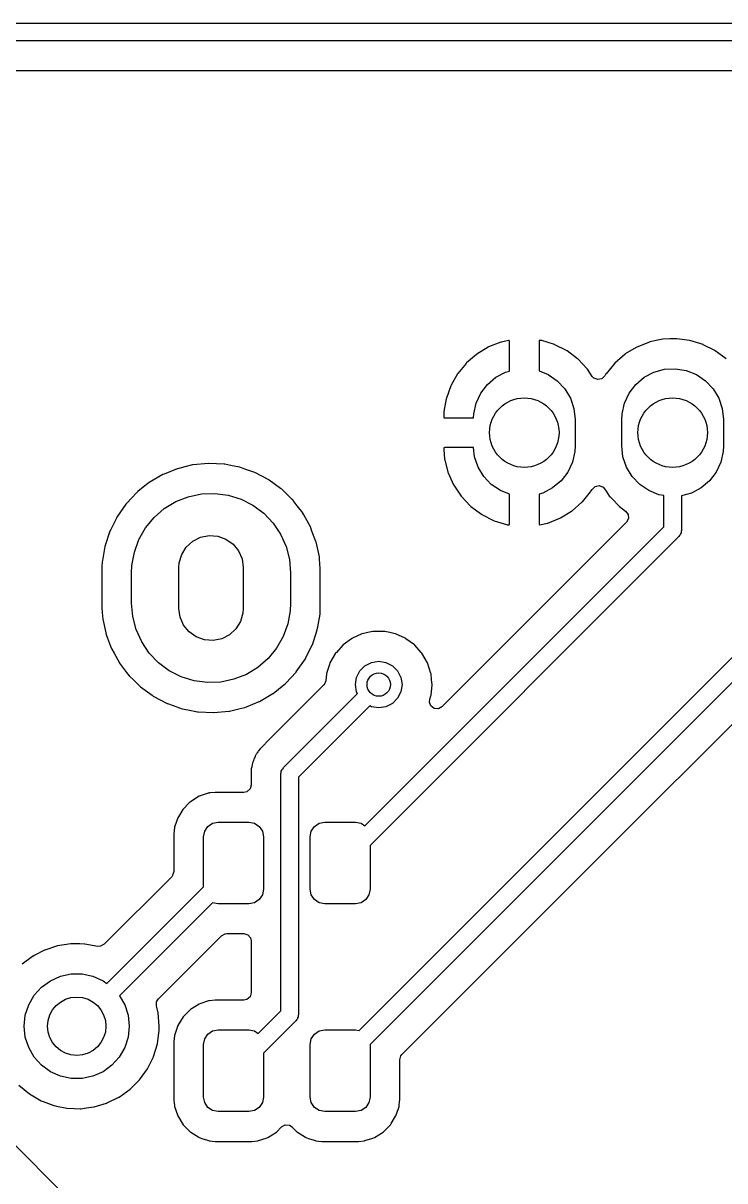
# Model space of a CAD drawing. Extents: x 51 to 243, y -135 to -54.
# Drawn here: x 211.13 to 223.14, y -73.77 to -53.95 of the extents above; entities that cross this region are included whole.
import ezdxf

# ---------------------------------------------------------------- set-up
doc = ezdxf.new("R2010")
doc.units = 0
doc.layers.add('BLACK', color=7, linetype='CONTINUOUS')

msp = doc.modelspace()

# ---------------------------------------------------------------- linework, layer by layer
at = {"layer": 'BLACK', "linetype": 'CONTINUOUS'}
for p, q in [((202.969, -53.952), (232.514, -53.952)), ((232.452, -54.252), (203.032, -54.252)), ((203.294, -54.7605), (232.189, -54.7605)), ((219.308, -59.4123), (219.1, -59.4943)), ((219.318, -59.4093), (219.308, -59.4123)), ((219.441, -59.3833), (219.318, -59.4093)), ((219.452, -59.3848), (219.441, -59.3833)), ((219.456, -59.3984), (219.452, -59.3848)), ((219.456, -59.9078), (219.456, -59.3984)), ((219.968, -59.3832), (219.964, -59.3963)), ((219.964, -59.3963), (219.964, -59.9051)), ((219.982, -59.381), (219.968, -59.3832)), ((220.002, -59.3836), (219.982, -59.381)), ((220.012, -59.3859), (220.002, -59.3836)), ((220.225, -59.452), (220.012, -59.3859)), ((221.852, -59.4099), (221.635, -59.4958)), ((221.858, -59.4088), (221.852, -59.4099)), ((222.027, -59.3733), (221.858, -59.4088)), ((221.858, -59.4088), (221.858, -59.4088)), ((222.081, -59.3618), (222.027, -59.3733)), ((222.201, -59.3573), (222.081, -59.3618)), ((222.31, -59.3533), (222.201, -59.3573)), ((222.315, -59.3531), (222.31, -59.3533)), ((222.31, -59.3533), (222.31, -59.3533)), ((222.32, -59.3538), (222.315, -59.3531)), ((222.542, -59.3831), (222.32, -59.3538)), ((222.32, -59.3538), (222.32, -59.3538)), ((222.547, -59.3838), (222.542, -59.3831)), ((222.542, -59.3831), (222.542, -59.3831)), ((222.77, -59.4532), (222.547, -59.3838)), ((218.891, -59.6211), (218.723, -59.7673)), ((218.9, -59.6148), (218.891, -59.6211)), ((219.091, -59.499), (218.9, -59.6148)), ((219.1, -59.4943), (219.091, -59.499)), ((220.235, -59.456), (220.225, -59.452)), ((220.434, -59.5572), (220.235, -59.456)), ((220.443, -59.5628), (220.434, -59.5572)), ((220.622, -59.696), (220.443, -59.5628)), ((221.435, -59.6172), (221.258, -59.7705)), ((221.439, -59.6144), (221.435, -59.6172)), ((221.623, -59.5032), (221.439, -59.6144)), ((221.439, -59.6144), (221.439, -59.6144)), ((221.635, -59.4958), (221.623, -59.5032)), ((222.775, -59.4556), (222.77, -59.4532)), ((222.974, -59.5568), (222.775, -59.4556)), ((222.775, -59.4556), (222.775, -59.4556)), ((222.979, -59.5592), (222.974, -59.5568)), ((222.974, -59.5568), (222.974, -59.5568)), ((223.167, -59.6988), (222.979, -59.5592)), ((218.715, -59.775), (218.574, -59.9475)), ((218.723, -59.7673), (218.715, -59.775)), ((220.63, -59.7031), (220.622, -59.696)), ((220.784, -59.8646), (220.63, -59.7031)), ((221.258, -59.7705), (221.11, -59.9514)), ((218.568, -59.9563), (218.457, -60.1503)), ((218.574, -59.9475), (218.568, -59.9563)), ((219.08, -60.135), (219.224, -60.0137)), ((219.224, -60.0137), (219.39, -59.9261)), ((219.39, -59.9261), (219.456, -59.9078)), ((219.964, -59.9051), (220.118, -59.9668)), ((220.118, -59.9668), (220.274, -60.0725)), ((220.791, -59.8728), (220.784, -59.8646)), ((220.874, -59.997), (220.791, -59.8728)), ((220.902, -60.0262), (220.874, -59.997)), ((220.968, -60.0522), (220.902, -60.0262)), ((221.088, -59.989), (221.037, -60.0383)), ((221.107, -59.956), (221.088, -59.989)), ((221.11, -59.9514), (221.107, -59.956)), ((221.107, -59.956), (221.107, -59.956)), ((221.62, -60.135), (221.764, -60.0137)), ((221.764, -60.0137), (221.93, -59.9261)), ((221.93, -59.9261), (222.111, -59.8762)), ((222.111, -59.8762), (222.299, -59.8664)), ((222.299, -59.8664), (222.484, -59.897)), ((222.484, -59.897), (222.658, -59.9668)), ((222.658, -59.9668), (222.814, -60.0725)), ((218.453, -60.1599), (218.377, -60.3697)), ((218.457, -60.1503), (218.453, -60.1599)), ((218.966, -60.2843), (219.08, -60.135)), ((220.274, -60.0725), (220.403, -60.209)), ((220.403, -60.209), (220.5, -60.3701)), ((221.037, -60.0383), (220.968, -60.0522)), ((221.506, -60.2843), (221.62, -60.135)), ((222.814, -60.0725), (222.943, -60.209)), ((222.943, -60.209), (223.04, -60.3701)), ((218.374, -60.38), (218.334, -60.6008)), ((218.377, -60.3697), (218.374, -60.38)), ((218.886, -60.4546), (218.966, -60.2843)), ((220.5, -60.3701), (220.56, -60.5482)), ((221.426, -60.4546), (221.506, -60.2843)), ((223.04, -60.3701), (223.1, -60.5482)), ((218.333, -60.609), (218.332, -60.6279)), ((218.332, -60.6279), (218.332, -60.6308)), ((218.332, -60.6308), (218.332, -60.6879)), ((218.334, -60.6008), (218.333, -60.609)), ((218.845, -60.638), (218.886, -60.4546)), ((220.56, -60.5482), (220.58, -60.735)), ((221.385, -60.638), (221.426, -60.4546)), ((223.1, -60.5482), (223.12, -60.735)), ((218.332, -60.6879), (218.336, -60.7031)), ((218.336, -60.7031), (218.338, -60.7043)), ((218.338, -60.7043), (218.346, -60.706)), ((218.346, -60.706), (218.842, -60.706)), ((218.842, -60.706), (218.845, -60.638)), ((220.58, -60.735), (220.58, -61.185)), ((221.38, -60.735), (221.385, -60.638)), ((221.38, -61.185), (221.38, -60.735)), ((223.12, -60.735), (223.12, -61.185)), ((218.334, -61.2199), (218.332, -61.2275)), ((218.335, -61.2185), (218.334, -61.2199)), ((218.35, -61.214), (218.335, -61.2185)), ((218.843, -61.214), (218.35, -61.214)), ((218.86, -61.3718), (218.843, -61.214)), ((220.58, -61.185), (220.575, -61.282)), ((221.4, -61.3718), (221.38, -61.185)), ((223.12, -61.185), (223.115, -61.282)), ((218.332, -61.2275), (218.332, -61.2411)), ((218.332, -61.2411), (218.332, -61.2464)), ((218.332, -61.2464), (218.346, -61.4127)), ((218.346, -61.4127), (218.348, -61.4232)), ((218.348, -61.4232), (218.404, -61.6392)), ((218.92, -61.5499), (218.86, -61.3718)), ((220.575, -61.282), (220.534, -61.4654)), ((221.46, -61.5499), (221.4, -61.3718)), ((223.115, -61.282), (223.074, -61.4654)), ((213.77, -61.5789), (213.547, -61.6692)), ((213.774, -61.5772), (213.77, -61.5789)), ((213.77, -61.5789), (213.77, -61.5789)), ((213.903, -61.5456), (213.774, -61.5772)), ((214.033, -61.5138), (213.903, -61.5456)), ((214.038, -61.5127), (214.033, -61.5138)), ((214.033, -61.5138), (214.033, -61.5138)), ((214.307, -61.487), (214.038, -61.5127)), ((214.312, -61.4872), (214.307, -61.487)), ((214.574, -61.5002), (214.312, -61.4872)), ((214.312, -61.4872), (214.312, -61.4872)), ((214.578, -61.5005), (214.574, -61.5002)), ((214.574, -61.5002), (214.574, -61.5002)), ((214.583, -61.5013), (214.578, -61.5005)), ((214.712, -61.5268), (214.583, -61.5013)), ((214.583, -61.5013), (214.583, -61.5013)), ((214.844, -61.5529), (214.712, -61.5268)), ((214.93, -61.5832), (214.844, -61.5529)), ((215.096, -61.6417), (214.93, -61.5832)), ((216.883, -71.1944), (226.46, -61.6179)), ((219.017, -61.711), (218.92, -61.5499)), ((220.534, -61.4654), (220.454, -61.6357)), ((221.557, -61.711), (221.46, -61.5499)), ((223.074, -61.4654), (222.994, -61.6357)), ((213.289, -61.816), (213.218, -61.8727)), ((213.523, -61.679), (213.289, -61.816)), ((213.547, -61.6692), (213.523, -61.679)), ((215.1, -61.6432), (215.096, -61.6417)), ((215.096, -61.6417), (215.096, -61.6417)), ((215.34, -61.7695), (215.1, -61.6432)), ((215.344, -61.7721), (215.34, -61.7695)), ((215.539, -61.9143), (215.344, -61.7721)), ((218.404, -61.6392), (218.408, -61.6492)), ((218.408, -61.6492), (218.499, -61.8527)), ((219.146, -61.8475), (219.017, -61.711)), ((220.34, -61.785), (220.196, -61.9063)), ((220.454, -61.6357), (220.34, -61.785)), ((221.686, -61.8475), (221.557, -61.711)), ((222.88, -61.785), (222.736, -61.9063)), ((222.994, -61.6357), (222.88, -61.785)), ((213.074, -61.9887), (212.909, -62.1654)), ((213.077, -61.9854), (213.074, -61.9887)), ((213.098, -61.9686), (213.077, -61.9854)), ((213.218, -61.8727), (213.098, -61.9686)), ((213.959, -62.0574), (214.184, -62.0101)), ((214.184, -62.0101), (214.414, -62.0015)), ((214.414, -62.0015), (214.642, -62.0317)), ((215.559, -61.929), (215.539, -61.9143)), ((215.624, -61.9927), (215.559, -61.929)), ((215.738, -62.1041), (215.624, -61.9927)), ((226.528, -61.9741), (217.071, -71.4313)), ((218.499, -61.8527), (218.505, -61.862)), ((218.505, -61.862), (218.629, -62.0472)), ((219.302, -61.9532), (219.146, -61.8475)), ((219.456, -62.0149), (219.302, -61.9532)), ((219.456, -62.5237), (219.456, -62.0149)), ((220.03, -61.9939), (219.964, -62.0122)), ((219.964, -62.0122), (219.964, -62.5216)), ((220.196, -61.9063), (220.03, -61.9939)), ((220.705, -62.145), (220.846, -61.9725)), ((220.846, -61.9725), (220.852, -61.9637)), ((220.852, -61.9637), (220.871, -61.931)), ((220.871, -61.931), (220.922, -61.8817)), ((220.922, -61.8817), (220.992, -61.8679)), ((220.992, -61.8679), (221.058, -61.8938)), ((221.058, -61.8938), (221.085, -61.923)), ((221.085, -61.923), (221.112, -61.9637)), ((221.112, -61.9637), (221.172, -62.0519)), ((221.842, -61.9532), (221.686, -61.8475)), ((222.016, -62.023), (221.842, -61.9532)), ((222.57, -61.9939), (222.4, -62.0408)), ((222.736, -61.9063), (222.57, -61.9939)), ((212.892, -62.1835), (212.737, -62.4063)), ((212.909, -62.1654), (212.892, -62.1835)), ((213.549, -62.2611), (213.745, -62.1418)), ((213.745, -62.1418), (213.959, -62.0574)), ((214.642, -62.0317), (214.862, -62.0999)), ((214.862, -62.0999), (215.067, -62.2041)), ((215.067, -62.2041), (215.251, -62.3414)), ((215.753, -62.1186), (215.738, -62.1041)), ((215.756, -62.1222), (215.753, -62.1186)), ((215.824, -62.2116), (215.756, -62.1222)), ((215.756, -62.1222), (215.756, -62.1222)), ((215.918, -62.3341), (215.824, -62.2116)), ((218.629, -62.0472), (218.636, -62.0554)), ((218.636, -62.0554), (218.79, -62.2169)), ((218.79, -62.2169), (218.798, -62.224)), ((220.529, -62.2989), (220.697, -62.1527)), ((220.697, -62.1527), (220.705, -62.145)), ((221.172, -62.0519), (221.175, -62.0558)), ((221.175, -62.0558), (221.175, -62.0558)), ((221.175, -62.0558), (221.213, -62.0954)), ((221.213, -62.0954), (221.333, -62.2212)), ((222.1, -62.0369), (222.016, -62.023)), ((222.1, -62.5724), (222.1, -62.0369)), ((222.4, -62.0408), (222.4, -62.6345)), ((212.735, -62.4104), (212.632, -62.6186)), ((212.737, -62.4063), (212.735, -62.4104)), ((212.735, -62.4104), (212.735, -62.4104)), ((213.229, -62.5897), (213.375, -62.4119)), ((213.375, -62.4119), (213.549, -62.2611)), ((215.251, -62.3414), (215.41, -62.5078)), ((215.92, -62.3381), (215.918, -62.3341)), ((215.937, -62.3686), (215.92, -62.3381)), ((215.92, -62.3381), (215.92, -62.3381)), ((216.049, -62.5712), (215.937, -62.3686)), ((218.798, -62.224), (218.977, -62.3572)), ((218.977, -62.3572), (218.986, -62.3628)), ((218.986, -62.3628), (219.185, -62.464)), ((220.329, -62.421), (220.52, -62.3052)), ((220.52, -62.3052), (220.529, -62.2989)), ((221.333, -62.2212), (221.338, -62.2244)), ((221.338, -62.2244), (221.445, -62.3042)), ((221.445, -62.3042), (221.488, -62.361)), ((221.488, -62.361), (221.493, -62.4318)), ((213.115, -62.7895), (213.229, -62.5897)), ((215.41, -62.5078), (215.538, -62.6986)), ((216.051, -62.5755), (216.049, -62.5712)), ((216.077, -62.645), (216.051, -62.5755)), ((216.051, -62.5755), (216.051, -62.5755)), ((216.983, -67.6894), (222.1, -62.5724)), ((221.459, -62.4944), (218.302, -65.6511)), ((219.185, -62.464), (219.195, -62.468)), ((219.195, -62.468), (219.408, -62.5341)), ((219.408, -62.5341), (219.418, -62.5364)), ((219.418, -62.5364), (219.438, -62.539)), ((219.438, -62.539), (219.452, -62.5368)), ((219.452, -62.5368), (219.456, -62.5237)), ((219.964, -62.5216), (219.968, -62.5352)), ((219.968, -62.5352), (219.979, -62.5367)), ((219.979, -62.5367), (220.102, -62.5107)), ((220.102, -62.5107), (220.112, -62.5077)), ((220.112, -62.5077), (220.32, -62.4257)), ((220.32, -62.4257), (220.329, -62.421)), ((221.493, -62.4318), (221.459, -62.4944)), ((212.617, -62.6491), (212.532, -62.9068)), ((212.632, -62.6186), (212.617, -62.6491)), ((213.037, -63.0057), (213.115, -62.7895)), ((214.036, -62.8184), (214.169, -62.7506)), ((214.169, -62.7506), (214.315, -62.7211)), ((214.315, -62.7211), (214.464, -62.732)), ((214.464, -62.732), (214.605, -62.7826)), ((214.605, -62.7826), (214.727, -62.8691)), ((215.538, -62.6986), (215.633, -62.9083)), ((216.145, -62.8248), (216.077, -62.645)), ((222.356, -62.7406), (217.071, -68.0256)), ((222.366, -62.7235), (222.356, -62.7406)), ((222.38, -62.7095), (222.366, -62.7235)), ((222.385, -62.6904), (222.38, -62.7095)), ((222.395, -62.6733), (222.385, -62.6904)), ((222.4, -62.6345), (222.395, -62.6536)), ((222.395, -62.6536), (222.395, -62.6733)), ((212.531, -62.9113), (212.49, -63.1502)), ((212.532, -62.9068), (212.531, -62.9113)), ((212.531, -62.9113), (212.531, -62.9113)), ((212.996, -63.232), (213.037, -63.0057)), ((213.848, -63.0463), (213.926, -62.9194)), ((213.926, -62.9194), (214.036, -62.8184)), ((214.727, -62.8691), (214.82, -62.9851)), ((214.82, -62.9851), (214.88, -63.1221)), ((215.633, -62.9083), (215.691, -63.1309)), ((216.146, -62.8292), (216.145, -62.8248)), ((216.203, -63.084), (216.146, -62.8292)), ((216.146, -62.8292), (216.146, -62.8292)), ((212.486, -63.1778), (212.482, -63.244)), ((212.49, -63.1502), (212.486, -63.1739)), ((212.486, -63.1739), (212.486, -63.1778)), ((213.8, -63.27), (213.806, -63.1897)), ((213.806, -63.1897), (213.848, -63.0463)), ((214.88, -63.1221), (214.9, -63.27)), ((215.691, -63.1309), (215.71, -63.36)), ((216.204, -63.0895), (216.203, -63.084)), ((216.206, -63.125), (216.204, -63.0895)), ((216.218, -63.2854), (216.206, -63.125)), ((212.482, -63.244), (212.481, -63.2596)), ((212.481, -63.2596), (212.481, -63.9489)), ((212.99, -63.36), (212.996, -63.232)), ((212.99, -63.88), (212.99, -63.36)), ((213.8, -63.97), (213.8, -63.27)), ((214.9, -63.27), (214.9, -63.97)), ((215.71, -63.36), (215.71, -63.88)), ((216.218, -63.2911), (216.218, -63.2854)), ((216.218, -63.9804), (216.218, -63.2911)), ((221.067, -68.1538), (225.767, -63.4538)), ((212.481, -63.9489), (212.482, -63.9512)), ((212.482, -63.9512), (212.488, -64.041)), ((212.482, -63.9512), (212.482, -63.9512)), ((213.009, -64.1091), (212.99, -63.88)), ((213.82, -64.1179), (213.8, -63.97)), ((214.9, -63.97), (214.894, -64.0503)), ((215.71, -63.88), (215.704, -64.008)), ((216.214, -64.0661), (216.218, -63.9804)), ((212.488, -64.041), (212.496, -64.1505)), ((212.496, -64.1505), (212.497, -64.1549)), ((212.497, -64.1549), (212.497, -64.1549)), ((212.497, -64.1549), (212.549, -64.388)), ((213.067, -64.3317), (213.009, -64.1091)), ((213.88, -64.2549), (213.82, -64.1179)), ((214.852, -64.1937), (214.774, -64.3206)), ((214.894, -64.0503), (214.852, -64.1937)), ((215.704, -64.008), (215.663, -64.2343)), ((216.176, -64.2853), (216.214, -64.0699)), ((216.214, -64.0698), (216.214, -64.0661)), ((216.214, -64.0699), (216.214, -64.0698)), ((212.549, -64.388), (212.555, -64.4152)), ((213.162, -64.5414), (213.067, -64.3317)), ((213.973, -64.3709), (213.88, -64.2549)), ((214.095, -64.4574), (213.973, -64.3709)), ((214.774, -64.3206), (214.664, -64.4216)), ((215.663, -64.2343), (215.585, -64.4505)), ((216.083, -64.5909), (216.168, -64.3332)), ((216.168, -64.3332), (216.176, -64.2853)), ((217.03, -64.384), (216.937, -64.4038)), ((217.117, -64.3655), (217.03, -64.384)), ((217.124, -64.3641), (217.117, -64.3655)), ((217.117, -64.3655), (217.117, -64.3655)), ((217.315, -64.3641), (217.124, -64.3641)), ((217.321, -64.3655), (217.315, -64.3641)), ((217.408, -64.384), (217.321, -64.3655)), ((217.321, -64.3655), (217.321, -64.3655)), ((217.502, -64.4038), (217.408, -64.384)), ((212.555, -64.4152), (212.579, -64.4792)), ((212.579, -64.4792), (212.63, -64.6142)), ((213.29, -64.7322), (213.162, -64.5414)), ((214.236, -64.508), (214.095, -64.4574)), ((214.385, -64.5189), (214.236, -64.508)), ((214.531, -64.4894), (214.385, -64.5189)), ((214.664, -64.4216), (214.531, -64.4894)), ((215.585, -64.4505), (215.471, -64.6503)), ((216.081, -64.595), (216.083, -64.5909)), ((216.608, -64.5938), (216.604, -64.5987)), ((216.753, -64.4883), (216.608, -64.5938)), ((216.757, -64.4854), (216.753, -64.4883)), ((216.763, -64.4815), (216.757, -64.4854)), ((216.757, -64.4854), (216.757, -64.4854)), ((216.769, -64.4788), (216.763, -64.4815)), ((216.931, -64.4065), (216.769, -64.4788)), ((216.769, -64.4788), (216.769, -64.4788)), ((216.937, -64.4038), (216.931, -64.4065)), ((216.931, -64.4065), (216.931, -64.4065)), ((217.508, -64.4065), (217.502, -64.4038)), ((217.67, -64.4788), (217.508, -64.4065)), ((217.508, -64.4065), (217.508, -64.4065)), ((217.676, -64.4815), (217.67, -64.4788)), ((217.67, -64.4788), (217.67, -64.4788)), ((217.681, -64.4854), (217.676, -64.4815)), ((217.685, -64.4883), (217.681, -64.4854)), ((217.681, -64.4854), (217.681, -64.4854)), ((217.831, -64.5938), (217.685, -64.4883)), ((217.835, -64.5987), (217.831, -64.5938)), ((212.63, -64.6142), (212.651, -64.6688)), ((212.651, -64.6688), (212.688, -64.7357)), ((212.688, -64.7357), (212.78, -64.9011)), ((213.449, -64.8986), (213.29, -64.7322)), ((215.471, -64.6503), (215.325, -64.8281)), ((215.971, -64.8158), (216.081, -64.595)), ((216.081, -64.595), (216.081, -64.595)), ((216.48, -64.7357), (216.385, -64.9011)), ((216.494, -64.7209), (216.48, -64.7357)), ((216.604, -64.5987), (216.494, -64.7209)), ((216.604, -64.5987), (216.604, -64.5987)), ((217.945, -64.7209), (217.835, -64.5987)), ((217.835, -64.5987), (217.835, -64.5987)), ((217.958, -64.7357), (217.945, -64.7209)), ((218.054, -64.9011), (217.958, -64.7357)), ((212.78, -64.9011), (212.782, -64.9059)), ((212.782, -64.9059), (212.8, -64.9291)), ((212.8, -64.9291), (212.903, -65.0642)), ((213.633, -65.0359), (213.449, -64.8986)), ((215.151, -64.9789), (214.955, -65.0982)), ((215.325, -64.8281), (215.151, -64.9789)), ((215.808, -65.0565), (215.963, -64.8337)), ((215.963, -64.8337), (215.971, -64.8158)), ((216.376, -64.9266), (216.332, -65.0642)), ((216.385, -64.9011), (216.376, -64.9266)), ((216.896, -65.0375), (216.984, -64.949)), ((216.984, -64.949), (217.096, -64.8922)), ((217.096, -64.8922), (217.219, -64.8726)), ((217.219, -64.8726), (217.343, -64.8922)), ((217.343, -64.8922), (217.454, -64.949)), ((217.454, -64.949), (217.543, -65.0375)), ((218.113, -65.0827), (218.054, -64.9011)), ((212.903, -65.0642), (212.947, -65.1214)), ((212.947, -65.1214), (212.95, -65.1246)), ((212.95, -65.1246), (212.95, -65.1246)), ((212.95, -65.1246), (213.025, -65.1978)), ((213.838, -65.1401), (213.633, -65.0359)), ((214.058, -65.2083), (213.838, -65.1401)), ((214.741, -65.1826), (214.516, -65.2299)), ((214.955, -65.0982), (214.741, -65.1826)), ((215.627, -65.2505), (215.805, -65.0598)), ((215.805, -65.0598), (215.808, -65.0565)), ((215.805, -65.0598), (215.805, -65.0598)), ((216.325, -65.0893), (216.313, -65.2084)), ((216.326, -65.0827), (216.325, -65.0893)), ((216.325, -65.0893), (216.325, -65.0893)), ((216.332, -65.0642), (216.326, -65.0827)), ((216.819, -65.2726), (216.839, -65.149)), ((216.839, -65.149), (216.896, -65.0375)), ((217.543, -65.0375), (217.6, -65.149)), ((217.6, -65.149), (217.619, -65.2726)), ((218.114, -65.0893), (218.113, -65.0827)), ((218.124, -65.1914), (218.114, -65.0893)), ((218.114, -65.0893), (218.114, -65.0893)), ((213.025, -65.1978), (213.141, -65.311)), ((213.141, -65.311), (213.144, -65.3137)), ((213.144, -65.3137), (213.144, -65.3137)), ((213.144, -65.3137), (213.34, -65.456)), ((214.286, -65.2385), (214.058, -65.2083)), ((214.516, -65.2299), (214.286, -65.2385)), ((216.276, -65.2843), (215.289, -66.2718)), ((215.411, -65.424), (215.596, -65.2763)), ((215.596, -65.2763), (215.619, -65.2575)), ((215.619, -65.2575), (215.623, -65.2546)), ((215.619, -65.2575), (215.619, -65.2575)), ((215.623, -65.2546), (215.627, -65.2505)), ((216.286, -65.2741), (216.276, -65.2843)), ((216.313, -65.2084), (216.286, -65.2741)), ((216.839, -65.3962), (216.819, -65.2726)), ((217.619, -65.2726), (217.6, -65.3962)), ((218.114, -65.4551), (218.132, -65.2792)), ((218.133, -65.2726), (218.124, -65.1914)), ((218.132, -65.2792), (218.133, -65.2726)), ((213.34, -65.456), (213.36, -65.4705)), ((213.36, -65.4705), (213.6, -65.5968)), ((214.955, -65.6511), (215.173, -65.5627)), ((215.173, -65.5627), (215.177, -65.561)), ((215.173, -65.5627), (215.173, -65.5627)), ((215.177, -65.561), (215.405, -65.4279)), ((215.405, -65.4279), (215.407, -65.4263)), ((215.407, -65.4263), (215.411, -65.424)), ((215.407, -65.4263), (215.407, -65.4263)), ((215.59, -66.6894), (216.854, -65.4258)), ((216.854, -65.4258), (216.839, -65.3962)), ((217.543, -65.5077), (217.454, -65.5962)), ((217.6, -65.3962), (217.543, -65.5077)), ((218.087, -65.571), (218.093, -65.5231)), ((218.112, -65.6375), (218.087, -65.571)), ((218.093, -65.5231), (218.094, -65.5212)), ((218.094, -65.5212), (218.113, -65.4625)), ((218.113, -65.4625), (218.114, -65.4551)), ((213.6, -65.5968), (213.604, -65.5983)), ((213.604, -65.5983), (213.604, -65.5983)), ((213.604, -65.5983), (213.701, -65.6324)), ((213.701, -65.6324), (213.856, -65.6871)), ((213.856, -65.6871), (213.954, -65.7064)), ((213.954, -65.7064), (214.117, -65.7387)), ((214.117, -65.7387), (214.117, -65.7387)), ((214.117, -65.7387), (214.122, -65.7395)), ((214.122, -65.7395), (214.126, -65.7398)), ((214.126, -65.7398), (214.126, -65.7398)), ((214.126, -65.7398), (214.388, -65.7528)), ((214.388, -65.7528), (214.388, -65.7528)), ((214.388, -65.7528), (214.393, -65.753)), ((214.393, -65.753), (214.662, -65.7273)), ((214.662, -65.7273), (214.667, -65.7262)), ((214.667, -65.7262), (214.827, -65.6871)), ((214.667, -65.7262), (214.667, -65.7262)), ((214.827, -65.6871), (214.926, -65.6628)), ((214.926, -65.6628), (214.955, -65.6511)), ((217.066, -65.638), (215.846, -66.8576)), ((217.096, -65.653), (217.066, -65.638)), ((217.219, -65.6726), (217.096, -65.653)), ((217.343, -65.653), (217.219, -65.6726)), ((217.454, -65.5962), (217.343, -65.653)), ((218.169, -65.6801), (218.112, -65.6375)), ((218.24, -65.6851), (218.169, -65.6801)), ((218.302, -65.6511), (218.24, -65.6851)), ((215.191, -66.3717), (215.16, -66.4053)), ((215.199, -66.3626), (215.191, -66.3717)), ((215.202, -66.3591), (215.199, -66.3626)), ((215.222, -66.3386), (215.202, -66.3591)), ((215.225, -66.3357), (215.222, -66.3386)), ((215.268, -66.2898), (215.225, -66.3357)), ((215.273, -66.2841), (215.268, -66.2898)), ((215.268, -66.2898), (215.268, -66.2898)), ((215.28, -66.2798), (215.273, -66.2841)), ((215.289, -66.2718), (215.28, -66.2798)), ((215.28, -66.2798), (215.28, -66.2798)), ((215.074, -66.5719), (215.068, -66.5906)), ((215.079, -66.5511), (215.074, -66.5719)), ((215.102, -66.5107), (215.079, -66.5511)), ((215.107, -66.5), (215.102, -66.5107)), ((215.122, -66.4649), (215.107, -66.5)), ((215.125, -66.4576), (215.122, -66.4649)), ((215.122, -66.4649), (215.122, -66.4649)), ((215.134, -66.446), (215.125, -66.4576)), ((215.138, -66.4407), (215.134, -66.446)), ((215.149, -66.4241), (215.138, -66.4407)), ((215.156, -66.4123), (215.149, -66.4241)), ((215.16, -66.4053), (215.156, -66.4123)), ((215.156, -66.4123), (215.156, -66.4123)), ((215.036, -66.7534), (215.033, -66.7746)), ((215.038, -66.7337), (215.036, -66.7534)), ((215.045, -66.6832), (215.038, -66.7123)), ((215.038, -66.7123), (215.038, -66.7337)), ((215.049, -66.6675), (215.045, -66.6832)), ((215.052, -66.6559), (215.049, -66.6675)), ((215.053, -66.6466), (215.052, -66.6559)), ((215.059, -66.6103), (215.053, -66.6466)), ((215.068, -66.5906), (215.059, -66.6103)), ((215.552, -66.7567), (215.561, -66.7395)), ((215.552, -66.7764), (215.552, -66.7567)), ((215.561, -66.7395), (215.567, -66.7205)), ((215.567, -66.7205), (215.581, -66.7065)), ((215.581, -66.7065), (215.59, -66.6894)), ((215.033, -66.7746), (215.036, -66.8041)), ((215.036, -66.8041), (215.037, -66.8206)), ((215.037, -66.8206), (215.038, -66.8325)), ((215.038, -66.8325), (215.038, -66.9915)), ((215.546, -66.7955), (215.552, -66.7764)), ((215.546, -70.8569), (215.546, -66.7955)), ((215.846, -66.8576), (215.846, -70.919)), ((214.301, -67.1332), (214.147, -67.1844)), ((214.308, -67.1307), (214.301, -67.1332)), ((214.315, -67.1285), (214.308, -67.1307)), ((214.308, -67.1307), (214.308, -67.1307)), ((214.322, -67.1278), (214.315, -67.1285)), ((214.417, -67.1178), (214.322, -67.1278)), ((214.322, -67.1278), (214.322, -67.1278)), ((214.421, -67.1175), (214.417, -67.1178)), ((214.417, -67.1178), (214.417, -67.1178)), ((214.912, -67.1175), (214.421, -67.1175)), ((214.964, -67.1061), (214.912, -67.1175)), ((215.018, -67.0596), (214.964, -67.1061)), ((215.038, -66.9915), (215.018, -67.0596)), ((213.975, -67.2992), (213.872, -67.4027)), ((213.991, -67.2827), (213.975, -67.2992)), ((213.997, -67.2775), (213.991, -67.2827)), ((214.147, -67.1844), (213.997, -67.2775)), ((213.779, -67.5533), (213.759, -67.6133)), ((213.79, -67.5345), (213.779, -67.5533)), ((213.868, -67.4089), (213.79, -67.5345)), ((213.872, -67.4027), (213.868, -67.4089)), ((213.868, -67.4089), (213.868, -67.4089)), ((213.723, -67.7211), (213.712, -67.8256)), ((213.725, -67.7143), (213.723, -67.7211)), ((213.759, -67.6133), (213.725, -67.7143)), ((214.24, -67.7803), (214.294, -67.6992)), ((214.294, -67.6992), (214.375, -67.645)), ((214.375, -67.645), (214.471, -67.626)), ((214.471, -67.626), (214.996, -67.626)), ((214.996, -67.626), (215.092, -67.645)), ((215.092, -67.645), (215.173, -67.6992)), ((215.173, -67.6992), (215.227, -67.7803)), ((216.065, -67.7803), (216.119, -67.6992)), ((216.119, -67.6992), (216.2, -67.645)), ((216.2, -67.645), (216.296, -67.626)), ((216.296, -67.626), (216.821, -67.626)), ((216.821, -67.626), (216.917, -67.645)), ((216.917, -67.645), (216.983, -67.6894)), ((213.712, -67.8256), (213.712, -68.474)), ((214.221, -67.876), (214.24, -67.7803)), ((214.221, -68.7369), (214.221, -67.876)), ((215.227, -67.7803), (215.246, -67.876)), ((215.246, -67.876), (215.246, -68.776)), ((216.046, -67.876), (216.065, -67.7803)), ((216.046, -68.776), (216.046, -67.876)), ((217.071, -68.0256), (217.071, -68.776)), ((217.616, -71.6049), (221.067, -68.1538)), ((213.692, -68.5422), (213.676, -68.5631)), ((213.712, -68.474), (213.692, -68.5422)), ((213.676, -68.5631), (212.52, -69.7183)), ((212.568, -70.3899), (214.221, -68.7369)), ((215.173, -68.9528), (215.092, -69.007)), ((215.227, -68.8717), (215.173, -68.9528)), ((215.246, -68.776), (215.227, -68.8717)), ((216.065, -68.8717), (216.046, -68.776)), ((216.119, -68.9528), (216.065, -68.8717)), ((216.2, -69.007), (216.119, -68.9528)), ((216.998, -68.9528), (216.917, -69.007)), ((217.052, -68.8717), (216.998, -68.9528)), ((217.071, -68.776), (217.052, -68.8717)), ((214.375, -69.0069), (212.783, -70.5992)), ((214.375, -69.007), (214.375, -69.0069)), ((214.471, -69.026), (214.375, -69.007)), ((214.996, -69.026), (214.471, -69.026)), ((215.092, -69.007), (214.996, -69.026)), ((216.296, -69.026), (216.2, -69.007)), ((216.821, -69.026), (216.296, -69.026)), ((216.917, -69.007), (216.821, -69.026)), ((214.53, -69.5714), (214.592, -69.5374)), ((214.592, -69.5374), (214.619, -69.5345)), ((214.619, -69.5345), (214.912, -69.5345)), ((214.912, -69.5345), (214.98, -69.5545)), ((211.722, -69.7451), (211.502, -69.8171)), ((211.951, -69.7101), (211.722, -69.7451)), ((211.957, -69.7102), (211.951, -69.7101)), ((212.106, -69.712), (211.957, -69.7102)), ((211.957, -69.7102), (211.957, -69.7102)), ((212.183, -69.7129), (212.106, -69.712)), ((212.188, -69.7138), (212.183, -69.7129)), ((212.188, -69.7139), (212.188, -69.7138)), ((212.409, -69.7532), (212.188, -69.7139)), ((212.52, -69.7183), (212.458, -69.7523)), ((213.448, -70.653), (214.53, -69.5714)), ((214.98, -69.5545), (215.027, -69.6082)), ((215.027, -69.6082), (215.038, -69.6605)), ((215.038, -69.6605), (215.038, -70.5475)), ((211.293, -69.9272), (211.116, -70.06)), ((211.297, -69.9241), (211.293, -69.9272)), ((211.293, -69.9272), (211.293, -69.9272)), ((211.324, -69.9101), (211.297, -69.9241)), ((211.498, -69.8195), (211.324, -69.9101)), ((211.502, -69.8171), (211.498, -69.8195)), ((211.498, -69.8195), (211.498, -69.8195)), ((212.458, -69.7523), (212.409, -69.7532)), ((211.448, -70.4512), (211.6, -70.3406)), ((211.6, -70.3406), (211.772, -70.264)), ((211.772, -70.264), (211.956, -70.2249)), ((211.956, -70.2249), (212.144, -70.2249)), ((212.144, -70.2249), (212.328, -70.264)), ((212.328, -70.264), (212.5, -70.3406)), ((212.5, -70.3406), (212.568, -70.3899)), ((211.322, -70.591), (211.448, -70.4512)), ((211.228, -70.7539), (211.322, -70.591)), ((212.783, -70.5992), (212.872, -70.7539)), ((213.415, -70.7728), (213.418, -70.7019)), ((213.418, -70.7019), (213.448, -70.653)), ((214.176, -70.7307), (214.147, -70.7404)), ((214.308, -70.6867), (214.176, -70.7307)), ((214.315, -70.6845), (214.308, -70.6867)), ((214.308, -70.6867), (214.308, -70.6867)), ((214.322, -70.6838), (214.315, -70.6845)), ((214.417, -70.6738), (214.322, -70.6838)), ((214.322, -70.6838), (214.322, -70.6838)), ((214.421, -70.6735), (214.417, -70.6738)), ((214.417, -70.6738), (214.417, -70.6738)), ((214.912, -70.6735), (214.421, -70.6735)), ((214.964, -70.6621), (214.912, -70.6735)), ((215.018, -70.6156), (214.964, -70.6621)), ((215.038, -70.5475), (215.018, -70.6156)), ((211.15, -71.12), (211.17, -70.9329)), ((211.17, -70.9329), (211.228, -70.7539)), ((212.872, -70.7539), (212.93, -70.9329)), ((212.93, -70.9329), (212.95, -71.12)), ((213.444, -70.8892), (213.415, -70.7728)), ((213.463, -71.12), (213.444, -70.8892)), ((213.997, -70.8335), (213.872, -70.9587)), ((214.147, -70.7404), (213.997, -70.8335)), ((215.158, -71.2454), (215.546, -70.8569)), ((215.846, -70.919), (215.841, -70.9381)), ((211.17, -71.3071), (211.15, -71.12)), ((212.95, -71.12), (212.93, -71.3071)), ((213.462, -71.189), (213.463, -71.12)), ((213.779, -71.1093), (213.723, -71.2771)), ((213.872, -70.9587), (213.779, -71.1093)), ((215.803, -71.0251), (215.246, -71.5816)), ((215.812, -71.008), (215.803, -71.0251)), ((215.826, -70.994), (215.812, -71.008)), ((215.831, -70.9749), (215.826, -70.994)), ((215.841, -70.9578), (215.831, -70.9749)), ((215.841, -70.9381), (215.841, -70.9578)), ((211.228, -71.4861), (211.17, -71.3071)), ((212.93, -71.3071), (212.872, -71.4861)), ((213.431, -71.4187), (213.462, -71.189)), ((213.723, -71.2771), (213.712, -71.3816)), ((214.24, -71.3363), (214.294, -71.2552)), ((214.294, -71.2552), (214.375, -71.201)), ((214.375, -71.201), (214.471, -71.182)), ((214.471, -71.182), (214.996, -71.182)), ((214.996, -71.182), (215.092, -71.201)), ((215.092, -71.201), (215.158, -71.2454)), ((216.065, -71.3363), (216.119, -71.2552)), ((216.119, -71.2552), (216.2, -71.201)), ((216.2, -71.201), (216.296, -71.182)), ((216.296, -71.182), (216.821, -71.182)), ((216.821, -71.182), (216.883, -71.1944)), ((211.322, -71.649), (211.228, -71.4861)), ((212.872, -71.4861), (212.778, -71.649)), ((213.364, -71.6403), (213.431, -71.4187)), ((213.712, -71.3816), (213.712, -72.3824)), ((214.221, -71.432), (214.24, -71.3363)), ((214.221, -72.332), (214.221, -71.432)), ((216.046, -71.432), (216.065, -71.3363)), ((216.046, -72.332), (216.046, -71.432)), ((217.071, -71.4313), (217.071, -71.432)), ((217.071, -71.432), (217.071, -72.332)), ((211.448, -71.7888), (211.322, -71.649)), ((212.778, -71.649), (212.652, -71.7888)), ((213.267, -71.8368), (213.362, -71.6449)), ((213.362, -71.6449), (213.364, -71.6403)), ((213.362, -71.6449), (213.362, -71.6449)), ((215.246, -71.5816), (215.246, -72.332)), ((217.579, -71.694), (217.6, -71.6258)), ((217.579, -72.3824), (217.579, -71.694)), ((217.6, -71.6258), (217.616, -71.6049)), ((211.6, -71.8994), (211.448, -71.7888)), ((211.772, -71.976), (211.6, -71.8994)), ((212.5, -71.8994), (212.328, -71.976)), ((212.652, -71.7888), (212.5, -71.8994)), ((213.126, -72.036), (213.261, -71.8479)), ((213.261, -71.8479), (213.267, -71.8368)), ((211.956, -72.0151), (211.772, -71.976)), ((212.144, -72.0151), (211.956, -72.0151)), ((212.328, -71.976), (212.144, -72.0151)), ((212.962, -72.1995), (213.126, -72.036)), ((211.061, -72.1298), (211.239, -72.2777)), ((211.239, -72.2777), (211.439, -72.3946)), ((212.774, -72.334), (212.962, -72.1995)), ((213.037, -75.2002), (210.319, -72.4819)), ((211.439, -72.3946), (211.444, -72.3964)), ((211.444, -72.3964), (211.444, -72.3964)), ((211.444, -72.3964), (211.476, -72.4088)), ((211.476, -72.4088), (211.656, -72.4772)), ((211.656, -72.4772), (211.661, -72.4782)), ((211.661, -72.4782), (211.661, -72.4782)), ((211.661, -72.4782), (211.703, -72.4869)), ((211.703, -72.4869), (211.883, -72.5234)), ((212.119, -72.5312), (212.219, -72.5185)), ((212.219, -72.5185), (212.344, -72.5024)), ((212.344, -72.5024), (212.349, -72.501)), ((212.349, -72.501), (212.561, -72.4374)), ((212.349, -72.501), (212.349, -72.501)), ((212.561, -72.4374), (212.566, -72.4359)), ((212.566, -72.4359), (212.57, -72.4336)), ((212.57, -72.4336), (212.769, -72.3363)), ((212.769, -72.3363), (212.774, -72.334)), ((212.769, -72.3363), (212.769, -72.3363)), ((213.712, -72.3824), (213.713, -72.3856)), ((213.713, -72.3856), (213.713, -72.3856)), ((213.713, -72.3856), (213.722, -72.478)), ((213.722, -72.478), (213.723, -72.4882)), ((213.723, -72.4882), (213.726, -72.4947)), ((213.726, -72.4947), (213.726, -72.4947)), ((213.726, -72.4947), (213.746, -72.5553)), ((214.24, -72.4277), (214.221, -72.332)), ((214.294, -72.5088), (214.24, -72.4277)), ((214.375, -72.563), (214.294, -72.5088)), ((215.173, -72.5088), (215.092, -72.563)), ((215.227, -72.4277), (215.173, -72.5088)), ((215.246, -72.332), (215.227, -72.4277)), ((216.065, -72.4277), (216.046, -72.332)), ((216.119, -72.5088), (216.065, -72.4277)), ((216.2, -72.563), (216.119, -72.5088)), ((216.998, -72.5088), (216.917, -72.563)), ((217.052, -72.4277), (216.998, -72.5088)), ((217.071, -72.332), (217.052, -72.4277)), ((217.555, -72.5276), (217.567, -72.4934)), ((217.567, -72.4934), (217.569, -72.4869)), ((217.567, -72.4934), (217.567, -72.4934)), ((217.569, -72.4869), (217.57, -72.4782)), ((217.57, -72.4782), (217.577, -72.4088)), ((217.577, -72.4088), (217.579, -72.3824)), ((211.883, -72.5234), (212.013, -72.5282)), ((212.013, -72.5282), (212.109, -72.5317)), ((212.109, -72.5317), (212.109, -72.5317)), ((212.109, -72.5317), (212.114, -72.5319)), ((212.114, -72.5319), (212.119, -72.5312)), ((212.119, -72.5312), (212.119, -72.5312)), ((213.746, -72.5553), (213.779, -72.6559)), ((213.779, -72.6559), (213.873, -72.8063)), ((214.471, -72.582), (214.375, -72.563)), ((214.996, -72.582), (214.471, -72.582)), ((215.092, -72.563), (214.996, -72.582)), ((216.296, -72.582), (216.2, -72.563)), ((216.821, -72.582), (216.296, -72.582)), ((216.917, -72.563), (216.821, -72.582)), ((217.432, -72.7867), (217.509, -72.661)), ((217.509, -72.661), (217.513, -72.6547)), ((217.509, -72.661), (217.509, -72.661)), ((217.513, -72.6547), (217.555, -72.5276)), ((213.873, -72.8063), (213.998, -72.9313)), ((215.47, -72.9305), (215.557, -72.8439)), ((215.557, -72.8439), (215.619, -72.8098)), ((215.619, -72.8098), (215.69, -72.8148)), ((215.69, -72.8148), (215.735, -72.8437)), ((215.735, -72.8437), (215.746, -72.8552)), ((215.746, -72.8552), (215.823, -72.9313)), ((217.295, -72.9305), (217.42, -72.8053)), ((217.42, -72.8053), (217.432, -72.7867)), ((213.998, -72.9313), (214.004, -72.9351)), ((214.004, -72.9351), (214.004, -72.9351)), ((214.004, -72.9351), (214.141, -73.0197)), ((214.141, -73.0197), (214.148, -73.0241)), ((214.148, -73.0241), (214.21, -73.0445)), ((214.21, -73.0445), (214.31, -73.0776)), ((214.31, -73.0776), (214.31, -73.0776)), ((214.31, -73.0776), (214.316, -73.0798)), ((214.316, -73.0798), (214.323, -73.0805)), ((214.323, -73.0805), (214.323, -73.0805)), ((214.323, -73.0805), (214.366, -73.0849)), ((214.366, -73.0849), (214.421, -73.0905)), ((214.421, -73.0905), (215.046, -73.0905)), ((215.046, -73.0905), (215.05, -73.0902)), ((215.05, -73.0902), (215.145, -73.0802)), ((215.05, -73.0902), (215.05, -73.0902)), ((215.145, -73.0802), (215.152, -73.0795)), ((215.145, -73.0802), (215.145, -73.0802)), ((215.152, -73.0795), (215.159, -73.0773)), ((215.159, -73.0773), (215.291, -73.0333)), ((215.159, -73.0773), (215.159, -73.0773)), ((215.291, -73.0333), (215.32, -73.0236)), ((215.32, -73.0236), (215.47, -72.9305)), ((215.823, -72.9313), (215.829, -72.9351)), ((215.829, -72.9351), (215.829, -72.9351)), ((215.829, -72.9351), (215.966, -73.0197)), ((215.966, -73.0197), (215.973, -73.0241)), ((215.973, -73.0241), (216.035, -73.0445)), ((216.035, -73.0445), (216.135, -73.0776)), ((216.135, -73.0776), (216.135, -73.0776)), ((216.135, -73.0776), (216.141, -73.0798)), ((216.141, -73.0798), (216.148, -73.0805)), ((216.148, -73.0805), (216.148, -73.0805)), ((216.148, -73.0805), (216.191, -73.0849)), ((216.191, -73.0849), (216.246, -73.0905)), ((216.246, -73.0905), (216.871, -73.0905)), ((216.871, -73.0905), (216.875, -73.0902)), ((216.875, -73.0902), (216.97, -73.0802)), ((216.875, -73.0902), (216.875, -73.0902)), ((216.97, -73.0802), (216.977, -73.0795)), ((216.97, -73.0802), (216.97, -73.0802)), ((216.977, -73.0795), (216.984, -73.0773)), ((216.984, -73.0773), (217.116, -73.0333)), ((216.984, -73.0773), (216.984, -73.0773)), ((217.116, -73.0333), (217.145, -73.0236)), ((217.145, -73.0236), (217.295, -72.9305))]:
    msp.add_line(p, q, dxfattribs=at)
at = {"layer": 'BLACK'}
for centre, radius in [((219.71, -60.96), 0.595), ((222.25, -60.96), 0.595), ((217.219, -65.2726), 0.2), ((212.05, -71.12), 0.5)]:
    msp.add_circle(centre, radius, dxfattribs=at)

doc.saveas('drawing.dxf')
